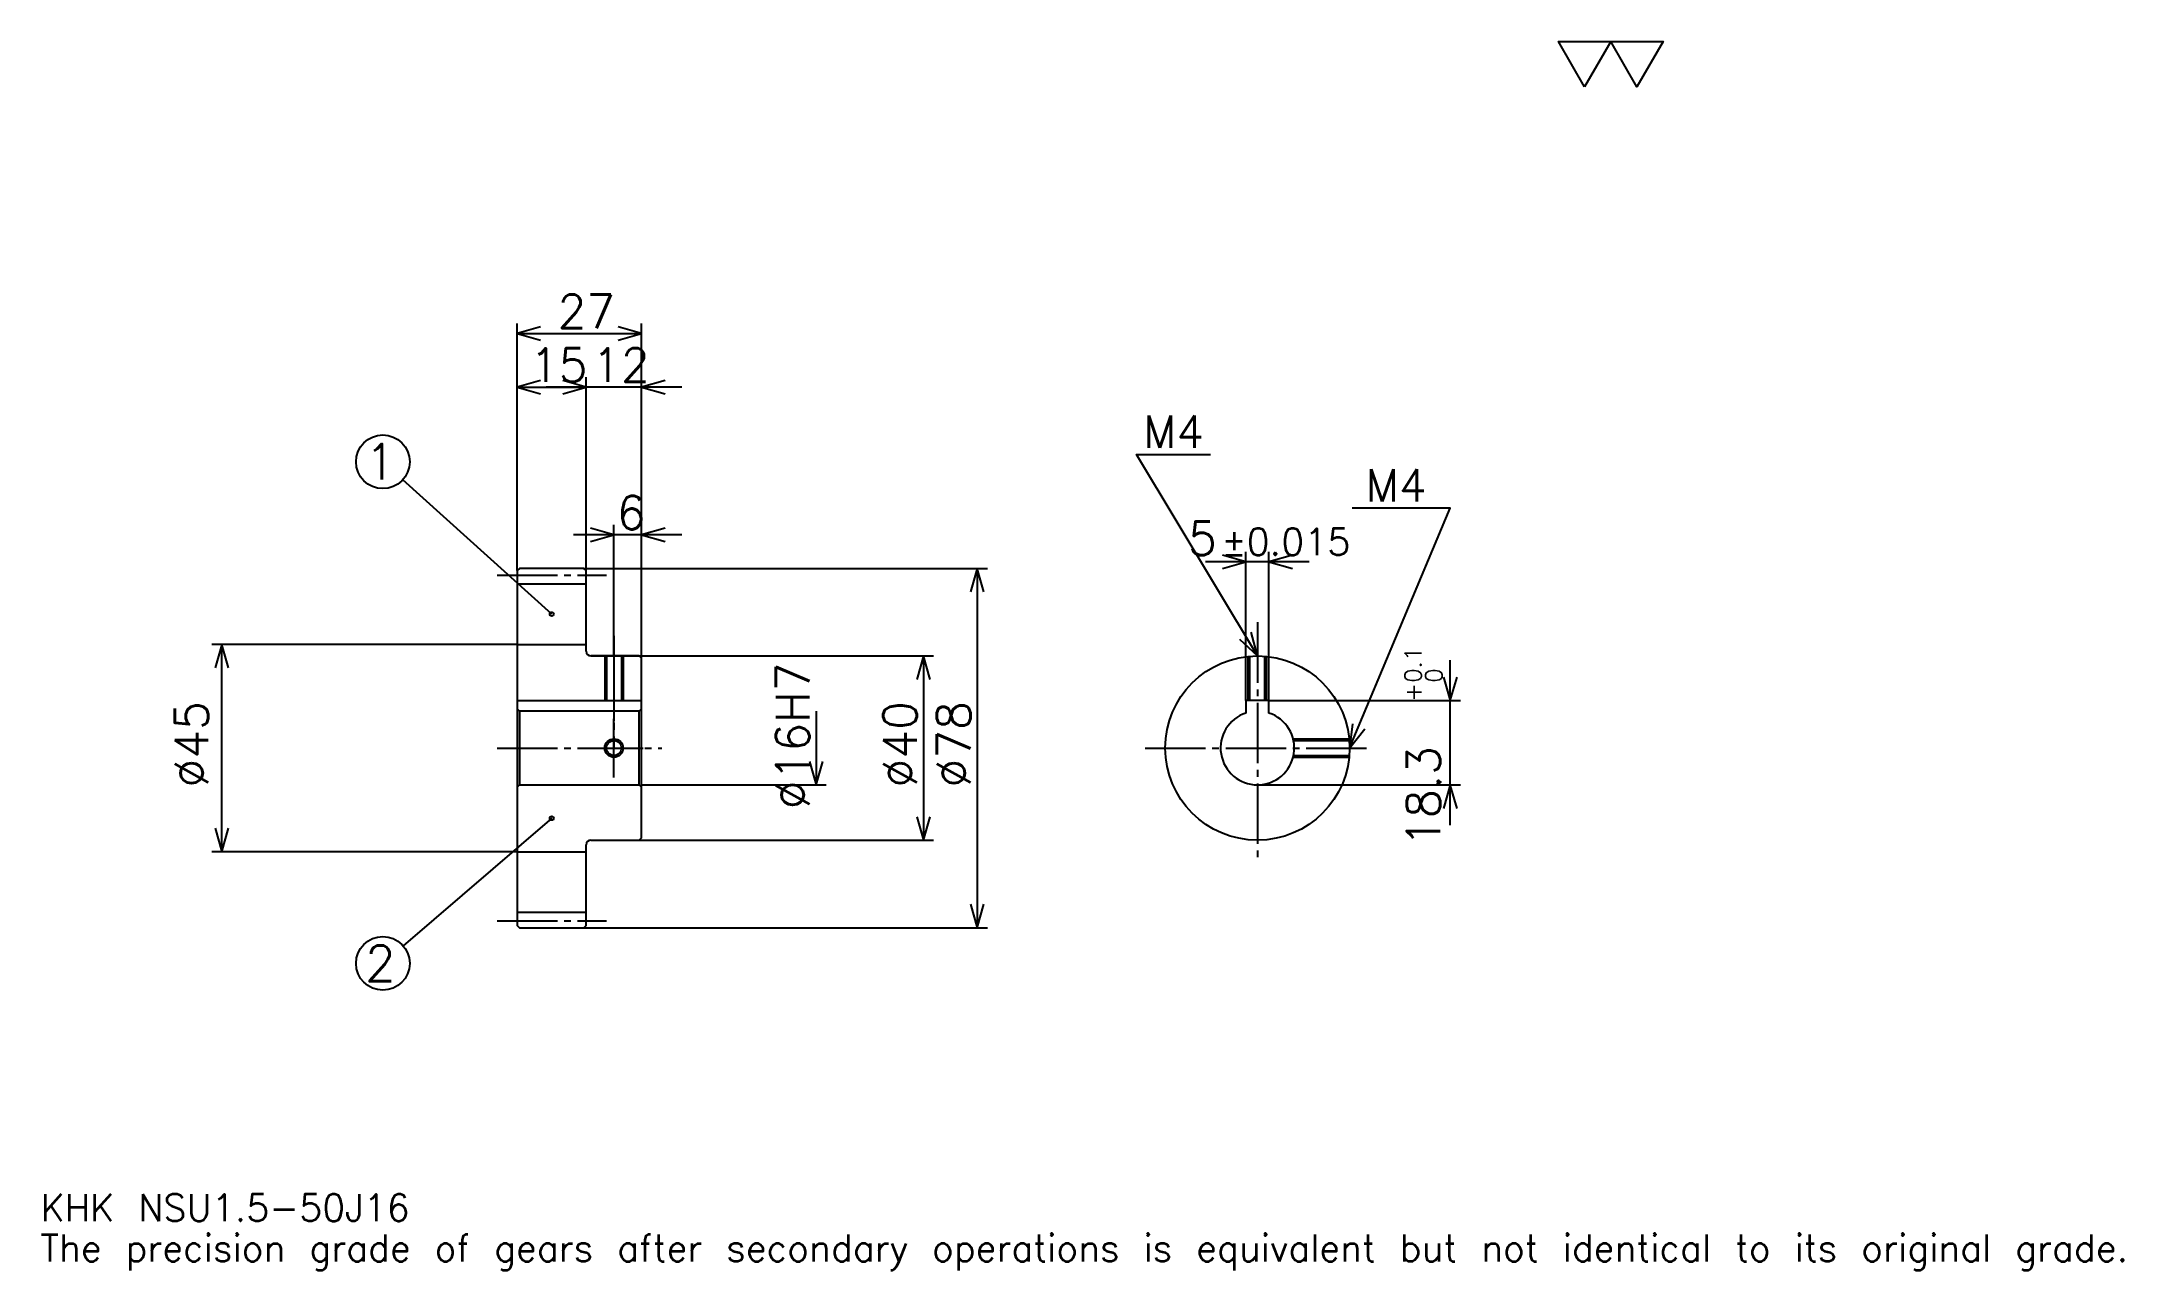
# Model space of a CAD drawing. Extents: x 15 to 466, y 5 to 272.
import ezdxf

# ---------------------------------------------------------------- set-up
doc = ezdxf.new("R2010")
doc.units = 0
doc.linetypes.add('DASHDOT', pattern=[17.478262, 13.108696, -1.456522, 1.456522, -1.456522])
doc.layers.get('0').update_dxf_attribs({"linetype": 'CONTINUOUS'})
doc.layers.add('DASHDOT', color=6, linetype='DASHDOT')
doc.styles.add('KANJI', font='TXT', dxfattribs={"bigfont": 'BIGFONT'})

msp = doc.modelspace()

# ---------------------------------------------------------------- linework, layer by layer
at = {"color": 5}
for p, q in [((117.978264, 157.706512), (117.978264, 210.869553)), ((117.978264, 208.684769), (144.978271, 208.684769)), ((144.978271, 157.706512), (144.978271, 210.869553)), ((132.978271, 157.706512), (132.978271, 199.217377)), ((117.978264, 197.032593), (132.978271, 197.032593)), ((153.717392, 197.032593), (124.239136, 197.032593)), ((125.478264, 147.769012), (93.172417, 176.932953)), ((138.978271, 157.706512), (138.978271, 167.173904)), ((153.717392, 164.98912), (130.239136, 164.98912)), ((289.82608, 159.097809), (267.347809, 159.097809)), ((276.086945, 129.006516), (276.086945, 161.282593)), ((281.086945, 129.006516), (281.086945, 161.282593)), ((117.978264, 157.206512), (117.978264, 157.706512)), ((132.478271, 157.706512), (144.978271, 157.706512)), ((132.978271, 157.206512), (132.978271, 157.706512)), ((138.978271, 138.706512), (138.978271, 157.706512)), ((138.978271, 138.706512), (138.978271, 157.706512)), ((144.978271, 157.706512), (219.989136, 157.706512)), ((144.978271, 138.206512), (144.978271, 157.706512)), ((217.804352, 157.706512), (217.804352, 79.706512)), ((117.978264, 141.206512), (51.70652, 141.206512)), ((53.891304, 96.206512), (53.891304, 141.206512)), ((133.978271, 138.706512), (144.978271, 138.706512)), ((144.978271, 138.706512), (208.33696, 138.706512)), ((206.152176, 138.706512), (206.152176, 98.706512)), ((320.434784, 101.967384), (320.434784, 137.745636)), ((182.847839, 126.706512), (182.847839, 110.706512)), ((281.086945, 129.006516), (322.619568, 129.006516)), ((144.978271, 110.706512), (185.032623, 110.706512)), ((278.586945, 110.706512), (322.619568, 110.706512)), ((125.478264, 103.456512), (93.26638, 75.773407)), ((117.978264, 96.206512), (51.70652, 96.206512)), ((133.978271, 98.706512), (144.978271, 98.706512)), ((144.978271, 98.706512), (208.33696, 98.706512)), ((132.478271, 79.706512), (144.978271, 79.706512)), ((144.978271, 79.706512), (219.989136, 79.706512))]:
    msp.add_line(p, q, dxfattribs=at)
at = {"color": 4}
for p, q in [((117.978264, 154.331512), (132.978271, 154.331512)), ((117.978264, 141.206512), (132.978271, 141.206512)), ((117.978264, 129.006516), (144.978271, 129.006516)), ((118.478264, 126.706512), (118.478264, 110.706512)), ((144.478271, 126.706512), (144.978271, 127.206512)), ((144.478271, 110.706512), (144.978271, 110.206512)), ((117.978264, 96.206512), (132.978271, 96.206512)), ((117.978264, 83.081512), (132.978271, 83.081512))]:
    msp.add_line(p, q, dxfattribs=at)
at = {"color": 7}
msp.add_lwpolyline([(349.565216, 262.17392), (343.884796, 272.02002), (366.606506, 272.02002), (360.926086, 262.17392), (355.245636, 272.02002), (349.565216, 262.17392)], dxfattribs=at)
at = {"color": 5}
for points in [[(123.076088, 210.141296), (117.978264, 208.684769), (123.076088, 207.228241)], [(139.880432, 207.228241), (144.978271, 208.684769), (139.880432, 210.141296)], [(123.076088, 198.48912), (117.978264, 197.032593), (123.076088, 195.57608)], [(127.88044, 195.57608), (132.978271, 197.032593), (127.88044, 198.48912)], [(127.88044, 195.57608), (132.978271, 197.032593), (127.88044, 198.48912)], [(150.07608, 198.48912), (144.978271, 197.032593), (150.07608, 195.57608)], [(278.586945, 138.706512), (252.369568, 182.402161), (268.391296, 182.402161)], [(298.586945, 118.706512), (320.434784, 170.75), (299.169586, 170.75)], [(133.880432, 163.532593), (138.978271, 164.98912), (133.880432, 166.445648)], [(150.07608, 166.445648), (144.978271, 164.98912), (150.07608, 163.532593)], [(270.989136, 157.641296), (276.086945, 159.097809), (270.989136, 160.554337)], [(286.184784, 160.554337), (281.086945, 159.097809), (286.184784, 157.641296)], [(219.260864, 152.608688), (217.804352, 157.706512), (216.347839, 152.608688)], [(55.347824, 136.108688), (53.891304, 141.206512), (52.434784, 136.108688)], [(274.715179, 142.328491), (278.586945, 138.706512), (277.213104, 143.82724)], [(207.608704, 133.608688), (206.152176, 138.706512), (204.695648, 133.608688)], [(318.978241, 134.10434), (320.434784, 129.006516), (321.891296, 134.10434)], [(299.217224, 123.970734), (298.586945, 118.706512), (301.903168, 122.84317)], [(181.391312, 115.804337), (182.847839, 110.706512), (184.304352, 115.804337)], [(321.891296, 105.608688), (320.434784, 110.706512), (318.978241, 105.608688)], [(52.434784, 101.304337), (53.891304, 96.206512), (55.347824, 101.304337)], [(204.695648, 103.804337), (206.152176, 98.706512), (207.608704, 103.804337)], [(216.347839, 84.804337), (217.804352, 79.706512), (219.260864, 84.804337)]]:
    msp.add_lwpolyline(points, dxfattribs=at)
at = {"color": 4}
for points in [[(132.978271, 139.706512), (132.978271, 157.206512), (132.478271, 157.706512), (118.478264, 157.706512), (117.978264, 157.206512), (117.978264, 110.206512)], [(133.978271, 98.706512), (144.478271, 98.706512), (144.978271, 99.206512), (144.978271, 138.206512), (144.478271, 138.706512), (133.978271, 138.706512)], [(136.978271, 138.706512), (136.978271, 129.006516)], [(137.358261, 138.706512), (137.358261, 129.006516)], [(140.598267, 138.706512), (140.598267, 129.006516)], [(140.978271, 138.706512), (140.978271, 129.006516)], [(276.586945, 129.006516), (276.586945, 138.606262)], [(276.966949, 129.006516), (276.966949, 138.640793)], [(280.20694, 129.006516), (280.20694, 138.640793)], [(280.586945, 129.006516), (280.586945, 138.606262)], [(117.978264, 110.206512), (118.478264, 110.706512), (144.478271, 110.706512), (144.478271, 126.706512), (118.478264, 126.706512), (117.978264, 127.206512)], [(281.086945, 126.305855), (281.086945, 129.006516), (276.086945, 129.006516), (276.086945, 126.305855)], [(286.332916, 120.706512), (298.486694, 120.706512)], [(286.421204, 120.326515), (298.52124, 120.326515)], [(286.332916, 116.706512), (298.486694, 116.706512)], [(286.421204, 117.08651), (298.52124, 117.08651)], [(117.978264, 110.206512), (117.978264, 80.206512), (118.478264, 79.706512), (132.478271, 79.706512), (132.978271, 80.206512), (132.978271, 97.706512)]]:
    msp.add_lwpolyline(points, dxfattribs=at)
at = {"color": 5}
for centre, radius in [((88.847832, 180.836945), 5.826087), ((125.478264, 147.769012), 0.436957), ((125.478264, 103.456512), 0.436957), ((88.847832, 71.976074), 5.826087)]:
    msp.add_circle(centre, radius, dxfattribs=at)
at = {"color": 4}
for centre, radius in [((278.586945, 118.706512), 20), ((138.978271, 118.706512), 1.62)]:
    msp.add_circle(centre, radius, dxfattribs=at)
at = {"color": 7}
msp.add_circle((138.978271, 118.706512), 2, dxfattribs=at)
at = {"color": 4}
for centre, radius, start, end in [((133.978271, 139.706512), 1, 180, 270), ((278.586945, 118.706512), 8, 108.20995733, 71.79004267), ((133.978271, 97.706512), 1, 90, 180)]:
    msp.add_arc(centre, radius, start, end, dxfattribs=at)
at = {"layer": 'DASHDOT', "color": 7}
for p, q in [((113.608696, 156.206512), (137.347824, 156.206512)), ((278.586945, 145.98912), (278.586945, 94.336945)), ((138.978271, 138.706512), (138.978271, 118.706512)), ((113.608696, 118.706512), (149.347824, 118.706512)), ((254.217407, 118.706512), (302.956512, 118.706512)), ((113.608696, 81.206512), (137.347824, 81.206512))]:
    msp.add_line(p, q, dxfattribs=at)
for points in [[(138.978271, 143.07608), (138.978271, 124.636948)], [(138.978271, 112.336945), (138.978271, 125.07608)], [(132.608704, 118.706512), (145.347824, 118.706512)]]:
    msp.add_lwpolyline(points, dxfattribs=at)

# ---------------------------------------------------------------- texts
at = {"color": 7, "style": 'KANJI'}
for s, height, p in [('27', 7.282609, (126.744568, 209.849976)), ('15', 7.282609, (120.744568, 198.197815)), ('12', 7.282609, (134.244568, 198.197815)), ('M4', 6.991305, (253.82608, 183.858688)), ('1', 7.768116, (84.963776, 176.952896)), ('M4', 6.991305, (302.082611, 172.206512)), ('6', 7.282609, (139.61142, 166.154343)), ('5', 7.282609, (263.554199, 160.554337)), ('%%p0.015', 5.826087, (270.763092, 160.554337)), ('2', 7.768116, (84.963776, 68.092026)), ('KHK NSU1.5-50J16', 5.826087, (14.565217, 16.02174)), ('The precision grade of gears after secondary operations is equivalent but not identical to its original grade.', 5.826087, (14.565217, 7.282609))]:
    msp.add_text(s, height=height, dxfattribs=at).set_placement(p)
for s, height, p in [('%%c16H7', 7.282609, (181.391312, 105.415756)), ('0.1', 3.641304, (314.171722, 132.861465)), ('0', 3.641304, (318.686951, 132.861465)), ('+', 3.641304, (314.171722, 128.783203)), ('%%c45', 7.282609, (50.978264, 110.149445)), ('%%c40', 7.282609, (204.695648, 110.149445)), ('%%c78', 7.282609, (216.347839, 110.149445)), ('18.3', 7.282609, (318.25, 97.261185))]:
    msp.add_text(s, height=height, rotation=90, dxfattribs=at).set_placement(p)

doc.saveas('drawing.dxf')
